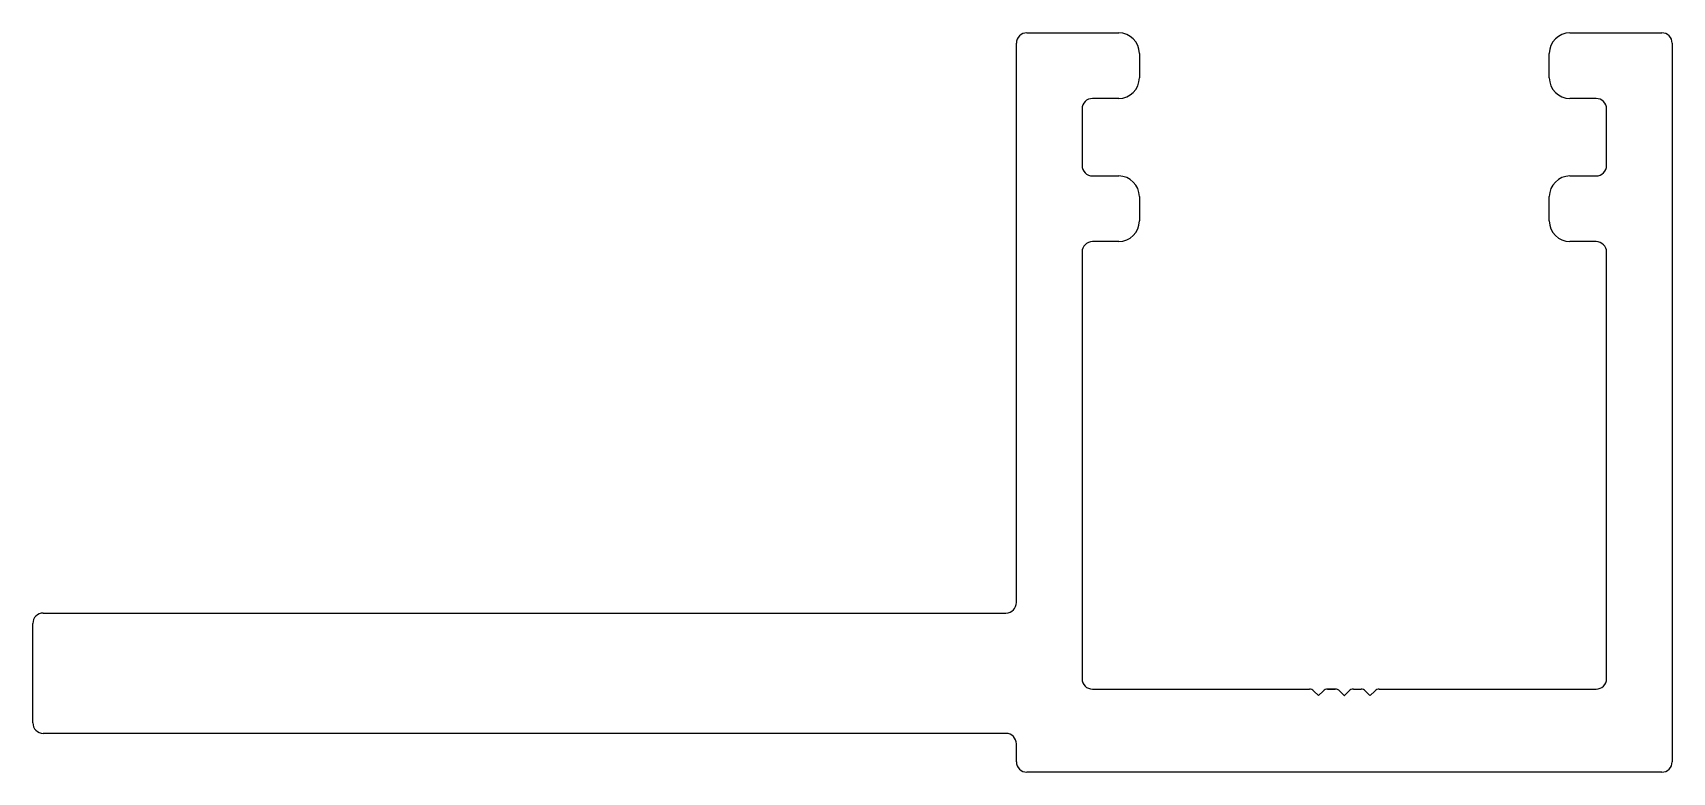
# Model space of a CAD drawing. Extents: x -37.4 to 26.1, y 1.2 to 29.8.
import ezdxf

# ---------------------------------------------------------------- set-up
doc = ezdxf.new("R2010")
doc.units = 0
doc.layers.add('1', color=7, linetype='CONTINUOUS')

msp = doc.modelspace()

# ---------------------------------------------------------------- linework, layer by layer
at = {"layer": '1', "color": 7, "linetype": 'CONTINUOUS'}
for p, q in [((0.737, 7.775), (0.737, 29.416)), ((1.143, 29.822), (4.697, 29.822)), ((22.177, 29.822), (25.73, 29.822)), ((26.137, 29.416), (26.137, 1.616)), ((5.497, 29.022), (5.497, 28.082)), ((21.377, 28.082), (21.377, 29.022)), ((3.277, 26.876), (3.277, 24.689)), ((4.697, 27.282), (3.683, 27.282)), ((23.19, 27.282), (22.177, 27.282)), ((23.597, 24.689), (23.597, 26.876)), ((3.683, 24.282), (4.697, 24.282)), ((22.177, 24.282), (23.19, 24.282)), ((5.497, 23.482), (5.497, 22.542)), ((21.377, 22.542), (21.377, 23.482)), ((4.697, 21.742), (3.683, 21.742)), ((23.19, 21.742), (22.177, 21.742)), ((3.277, 21.336), (3.277, 4.829)), ((23.597, 4.829), (23.597, 21.336)), ((-36.957, 7.369), (0.33, 7.369)), ((-37.363, 3.118), (-37.363, 6.963)), ((3.683, 4.422), (12.083, 4.422)), ((12.083, 4.422), (12.083, 4.422)), ((12.26, 4.349), (12.431, 4.178)), ((12.442, 4.178), (12.614, 4.349)), ((12.79, 4.422), (13.083, 4.422)), ((13.083, 4.422), (12.79, 4.422)), ((12.79, 4.422), (13.083, 4.422)), ((13.083, 4.422), (12.79, 4.422)), ((12.79, 4.422), (13.083, 4.422)), ((13.26, 4.349), (13.431, 4.178)), ((13.442, 4.178), (13.613, 4.349)), ((13.79, 4.422), (14.083, 4.422)), ((14.26, 4.349), (14.431, 4.178)), ((14.442, 4.178), (14.613, 4.349)), ((14.79, 4.422), (23.19, 4.422)), ((0.33, 2.711), (-36.957, 2.711)), ((0.737, 1.616), (0.737, 2.305)), ((25.73, 1.21), (1.143, 1.21))]:
    msp.add_line(p, q, dxfattribs=at)
for centre, radius, start, end in [((1.143, 29.416), 0.406, 90, 180), ((4.697, 29.022), 0.8, 360, 90), ((22.177, 29.022), 0.8, 90, 180), ((25.73, 29.416), 0.406, 0, 90), ((4.697, 28.082), 0.8, 270, 360), ((22.177, 28.082), 0.8, 180, 270), ((3.683, 26.876), 0.406, 90, 180), ((23.19, 26.876), 0.406, 0, 90), ((3.683, 24.689), 0.406, 180, 270), ((4.697, 23.482), 0.8, 360, 90), ((22.177, 23.482), 0.8, 90, 180), ((23.19, 24.689), 0.406, 270, 360), ((4.697, 22.542), 0.8, 270, 360), ((22.177, 22.542), 0.8, 180, 270), ((3.683, 21.336), 0.406, 90, 180), ((23.19, 21.336), 0.406, 0, 90), ((0.33, 7.775), 0.406, 270, 0), ((-36.957, 6.963), 0.406, 90, 180), ((3.683, 4.829), 0.406, 180, 270), ((23.19, 4.829), 0.406, 270, 360), ((12.083, 4.172), 0.25, 45, 90), ((12.437, 4.184), 0.008, 225, 315), ((12.79, 4.172), 0.25, 90, 135), ((13.083, 4.172), 0.25, 45, 90), ((13.437, 4.184), 0.008, 225, 315), ((13.79, 4.172), 0.25, 90, 135), ((14.083, 4.172), 0.25, 45, 90), ((14.437, 4.184), 0.008, 225, 315), ((14.79, 4.172), 0.25, 90, 135), ((-36.957, 3.118), 0.406, 180, 270), ((0.33, 2.305), 0.406, 0, 90), ((1.143, 1.616), 0.406, 180, 270), ((25.73, 1.616), 0.406, 270, 360)]:
    msp.add_arc(centre, radius, start, end, dxfattribs=at)

doc.saveas('drawing.dxf')
